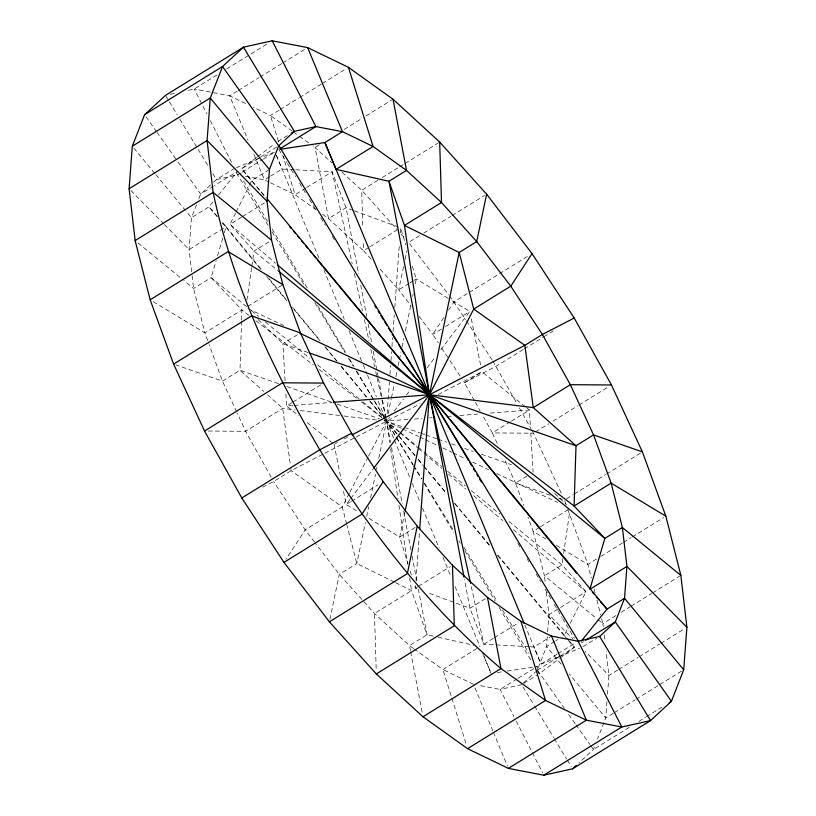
<?xml version="1.0" encoding="UTF-8"?>
<svg xmlns="http://www.w3.org/2000/svg" width="816" height="816" viewBox="0 0 816 816"><rect width="100%" height="100%" fill="white"/><g stroke="black" fill="none" stroke-linecap="round" stroke-linejoin="round"><path stroke-width="0.61" stroke-dasharray="4.08 3.06" d="M241.556 321.28L239.996 370.26L263.721 391.445M241.597 320.025L241.913 309.978L211.16 277.624L216.148 260.641M386.743 418.73L389.701 442.578M387.1 413.671L389.395 382.061M389.946 374.483L390.589 365.629M390.956 360.57L391.588 351.727M391.955 346.667L392.598 337.814M393.057 331.5L394.25 315.058M394.801 307.479L399.381 244.259M400.197 232.886L400.564 227.827L405.807 244.871M415.619 585.643L415.436 588.173L418.985 589.478M415.987 580.584L419.557 531.277M547.281 636.704L546.547 646.517L537.336 670.15L564.295 708.278M547.648 631.798L548.933 614.632L546.312 592.049M606.941 701.729L605.727 717.978L597.536 738.99M607.512 694.232L608.909 675.475L606.115 651.443M246.911 300.043L251.665 267.413M251.848 266.159L254.041 251.104L269.525 241.536M562.867 558.623L561.959 564.896L544.405 575.739L545.282 583.267M563.601 553.605L569.639 512.193M329.888 619.385L339.283 574.393L356.827 563.54L365.364 522.709M403.563 266.72L398.738 289.823L411.121 306.031M405.083 259.417L406.868 250.91M366.649 516.528L368.72 506.624M370.525 497.964L375.442 474.463M376.472 469.506L376.992 467.038M378.797 458.378L387.07 418.781M388.11 413.834L391.211 398.983M391.466 397.749L394.312 384.142M395.862 376.717L396.892 371.77M398.188 365.578L399.218 360.631M399.483 359.397L401.033 351.971M402.064 347.024L403.869 338.365M405.419 330.939L410.856 304.96M412.661 296.3L413.182 293.821M415.242 283.927L416.282 278.97L412.162 265.577M404.889 512.285L399.718 537.03L407.949 563.815M217.566 255.785L222.921 237.599M224.339 232.744L226.124 226.675L222.054 221.952M196.534 204.694L191.474 217.699L189.088 249.574L191.709 272.156M198.839 198.788L200.685 194.065L212.67 182.978M594.354 747.16L593.446 749.496L578.901 762.94M235.63 213.007L230.02 224.267L254.041 251.104L277.695 270.473M236.191 211.874L249.104 185.966M249.665 184.844L251.909 180.336L268.423 170.126M567.263 639.234L564.091 635.664L568.018 627.779M570.262 623.271L585.98 591.733L561.959 564.896L506.777 519.7M349.258 493.405L342.261 506.93L305.225 529.829L286.018 559.246M349.84 492.272L367.904 457.327M368.485 456.205L386.56 421.26L389.609 417.231M443.771 317.577L432.796 334.387L438.294 342.791M448.576 310.213L454.063 301.808L468.139 293.107M394.199 411.182L403.369 399.106M406.419 395.077L410.244 390.038M427.054 367.883L435.458 356.806M440.803 349.758L469.843 311.488L450.554 299.778M349.982 499.484L346.157 504.512L357.938 511.673M350.747 498.474L372.902 469.271M213.007 201.899L209.018 206.856L191.474 217.699L185.793 210.844M218.586 194.953L237.721 171.156L214.435 185.558M213.588 182.131L216.362 179.571L233.906 168.718M523.505 682.941L535.49 671.854M256.693 157.376L241.618 168.749L266.016 198.104M257.703 156.621L274.788 143.728M537.234 670.528L539.203 673.792L559.307 658.624M560.306 657.869L574.382 647.251L567.059 638.449M216.944 74.95L194.208 89.015L188.221 90.341M226.695 68.921L268.933 42.809M237.232 91.127L229.653 95.819L194.208 89.015L206.856 113.842M238.313 90.454L258.896 77.734M259.978 77.071L281.632 63.679M282.724 63.005L305.459 48.94M279.113 110.191L270.453 115.546L253.45 107.324M280.194 109.517L298.605 98.134M299.696 97.461L321.351 84.068M322.432 83.405L346.259 68.666M277.828 141.566L288.15 135.191M213.384 186.211L200.685 194.065L177.358 161.089M276.542 147.155L241.618 168.749L266.495 197.962M241.077 172.819L237.905 174.787L216.362 179.571L212.446 173.094M242.138 172.166L262.242 159.732M263.303 159.079L274.951 151.888L262.048 157.172M319.372 144.758L315.037 147.431L312.967 145.952M344.281 129.356L361.61 118.646M365.945 115.964L391.935 99.899M269.647 176.695L264.486 179.887L245.157 176.174M270.677 176.062L282.03 169.045L294.556 169.728M241.669 217.066L230.02 224.267L275.522 263.16M242.719 216.413L264.945 202.674M305.674 188.139L295.086 194.687L270.157 182.631M306.734 187.486L332.132 171.778L346.076 207.754L358.622 273.931M377.941 180.224L361.702 190.271L362.845 228.052M382.276 177.541L398.524 167.504M399.605 166.831L403.94 164.149M405.022 163.486L438.6 142.729M247.931 306.265L281.795 285.325M368.822 247.452L363.528 250.726L328.532 218.606L322.453 214.251M369.872 246.799L398.453 229.133M419.475 235.702L408.643 242.393L448.678 294.76M423.81 233.019L450.881 216.281M451.962 215.608L484.459 195.524M297.34 334.815L282.887 343.74L285.161 381.847M409.051 283.438L398.738 289.823L378.614 267.485M410.091 282.805L413.182 280.888M414.212 280.255L416.282 278.97L449.483 299.135M469.22 292.434L498.464 274.36M499.555 273.686L528.799 255.612M291.893 402.706L286.6 405.98L298.462 415.528M292.944 402.053L321.524 384.387M441.262 329.154L432.796 334.387L418.863 316.159M445.495 326.533L469.843 311.488M262.64 487.183L273.605 481.511L291.149 470.659L323.697 453.808M525.443 406.837L481.96 371.851L464.416 382.704L474.739 401.258M523.291 349.493L496.21 366.231L464.416 382.704L462.356 379.552M524.372 348.83L542.783 337.447M543.864 336.773L553.615 330.745M350.39 501.901L346.157 504.512L342.944 488.498M351.451 501.248L377.91 484.888M510.347 421.801L492.364 432.919L498.158 445.465M511.408 421.138L529.4 410.02L526.432 407.633M535.643 431.848L548.638 423.82M552.973 421.138L577.881 405.736M578.962 405.062L609.287 386.315M415.201 527.452L399.718 537.03L367.588 517.517M526.922 476.085L515.569 483.103L523.709 505.451M417.547 586.867L415.436 588.173L414.314 584.521M418.608 586.214L450.361 566.579M566.59 498.76L573.087 494.751M574.168 494.078L605.574 474.657M606.655 473.994L641.315 452.564M539.488 527.401L533.144 531.328L544.405 575.739L597.026 618.834M540.549 526.748L570.18 508.429M485.408 598.669L469.924 608.246L427.278 592.538M596.516 559.052L587.857 564.407L555.665 544.945M600.851 556.369L622.506 542.977M623.597 542.303L631.176 537.622M632.257 536.948L663.663 517.528M476.799 648.587L442.925 669.528L414.559 649.23M493.394 638.326L483.868 644.222L469.924 608.246L464.477 579.523M494.455 637.673L518.792 622.628M530.206 646.751L533.97 646.955L551.514 636.113M554.809 641.407L546.547 646.517L561.143 664.132M555.839 640.764L557.899 639.489M615.876 615.58L602.871 623.618L603.32 627.412M621.292 612.235L629.952 606.88M631.033 606.206L651.617 593.487M652.698 592.814L679.779 576.076M517.048 678.953L500.116 689.428L478.36 685.246M518.109 678.3L537.152 666.529L539.203 673.792M556.93 654.299L541.049 664.112L524.974 625.301M557.991 653.647L575.974 642.529M537.336 670.15L559.562 656.411M560.623 655.758L574.382 647.251L568.048 640.121M581.451 642.875L583.573 641.57M523.719 683.369L537.142 675.067M583.124 646.639L596.547 638.347M617.579 670.12L608.909 675.475L585.103 651.321M618.661 669.446L638.153 657.4M639.234 656.727L659.818 644.008M660.899 643.334L684.726 628.606M613.306 713.296L605.727 717.978L569.252 673.924M614.397 712.623L634.97 699.904M636.052 699.23L658.798 685.175M659.879 684.502L681.544 671.109M629.187 727.403L593.446 749.496L590.529 745.375M638.938 721.375L645.436 717.356M646.517 716.693L661.684 707.309M307.357 422.678L334.04 444.149L337.406 442.405M344.148 438.916L348.636 436.591M324.819 453.227L355.123 437.529M356.255 436.948L420.23 403.818M438.182 394.526L481.96 371.851M236.252 167.759L260.875 157.661M557.471 657.38L541.049 664.112L533.97 646.955M558.644 656.9L579.748 648.241M170.269 94.33L176.246 93.004M521.659 684.644L500.116 689.428L513.917 716.509M497.301 672.537L502.289 671.782M507.266 671.038L537.152 666.529M292.924 405.481L286.6 405.98L285.845 393.281M294.188 405.389L332.112 402.4M408.041 419.567L384.05 420.944M414.365 419.067L421.954 418.475M429.532 417.874L432.062 417.68M447.229 416.486L452.288 416.089M459.877 415.487L477.574 414.1M490.212 413.1L529.4 410.02L530.461 427.798M208.284 431.042L245.657 431.297L282.703 408.388L295.208 409.938M561.214 493.18L533.48 433.194L492.364 432.919L482.644 415.456M295.81 169.799L332.132 171.778L352.165 263.629M528.952 646.69L483.868 644.222L470.873 584.644M300.217 410.56L342.761 415.834M344.015 415.987L376.543 420.016M433.194 636.143L427.033 634.756L409.489 645.609L410.438 650.607M438.11 637.245L473.81 645.252M308.111 352.522L282.887 343.74L257.57 319.036M278.44 383.632L239.996 370.26L222.452 381.103L175.981 364.936M286.844 386.56L332.5 402.451M337.304 404.124L379.348 418.751M384.152 420.424L403.369 427.115M404.573 427.533L420.189 432.959M421.393 433.378L424.993 434.632M426.197 435.05L437.009 438.814M438.212 439.232L446.617 442.16M451.421 443.833L457.429 445.924M464.641 448.433L473.045 451.36M481.46 454.277L511.489 464.732M550.117 495.128L515.569 483.103L504.492 459.153M558.46 498.025L564.417 500.106L565.723 503.676M353.185 210.375L346.076 207.754L328.532 218.606L315.037 147.431L331.837 162.853M354.368 210.814L398.198 226.95M248.115 308.662L283.693 325.553M401.472 428.339L386.56 421.26L385.254 419.077M402.625 428.89L418.69 436.509M419.842 437.06L424.432 439.232M425.575 439.783L437.05 445.23M442.792 447.953L451.972 452.309M453.125 452.86L464.6 458.306M472.627 462.121L488.702 469.751M496.73 473.566L557.563 502.432M245.514 103.489L229.653 95.819L248.033 140.189M269.025 182.08L264.486 179.887L253.358 153.031M473.525 684.328L442.925 669.528L451.513 697.109M394.434 582.134L356.827 563.54L347.014 525.392M395.576 582.695L411.529 590.58L427.033 634.756L418.037 587.316M153.388 301.757L204.877 332.877L208.733 343.465M546.016 539.111L533.144 531.328L527.993 517.211M292.22 131.121L270.453 115.546L279.031 143.126M293.26 131.855L298.442 135.568M299.482 136.313L308.815 142.984M316.373 209.906L295.086 194.687L283.142 156.315M413.539 648.506L409.489 645.609L374.493 613.479L362.753 600.454M248.951 315.394L241.913 309.978L204.877 332.877L193.606 288.466L191.862 273.411M255.979 320.8L313.232 364.844M319.26 369.485L357.428 398.851M361.447 401.941L381.531 417.394M246.626 306.673L211.16 277.624L193.606 288.466L183.865 280.49M251.552 310.702L258.458 316.353M265.353 322.004L309.692 358.316M317.577 364.772L358.969 398.667M362.906 401.89L381.633 417.221M399.361 431.746L386.56 421.26L386.009 418.771M400.35 432.551L417.098 446.27M418.088 447.076L423.014 451.115M424.004 451.921L441.742 466.446M447.647 471.291L465.385 485.816M471.301 490.651L499.871 514.06M138.067 242.984L182.886 279.694M598.006 619.63L602.871 623.618L600.994 616.223M399.136 432.021L386.56 421.26L395.882 436.448M400.105 432.847L417.537 447.739M418.506 448.565L423.341 452.707M424.31 453.533L441.731 468.425M448.514 474.218L465.936 489.121M473.678 495.74L502.727 520.567M513.376 529.666L585.98 591.733L548.933 614.632L572.75 638.795M267.515 394.832L282.703 408.388L290.476 465.681M342.098 172.278L361.702 190.271L396.902 229.367M554.809 493.435L566.569 504.9M130.876 190.526L163.506 223.625M164.383 224.522L189.088 249.574L226.124 226.675L261.773 269.912M401.095 234.019L405.287 238.67M371.076 259.1L363.528 250.726L363.222 240.649M361.916 599.525L339.283 574.393L315.282 542.997M217.158 216.291L209.018 206.856L217.127 216.638M397.127 433.979L386.56 421.26L397.096 433.99M415.018 455.501L397.943 434.959L414.926 455.522M418.261 459.408L423.147 465.283M423.953 466.262L446.719 493.649M454.859 503.441L489.814 545.506M497.944 555.288L566.253 637.469M221.983 222.513L261.712 270.484M266.577 276.359L286.844 300.839M294.137 309.652L320.076 340.976M324.941 346.851L337.1 361.539M341.159 366.435L368.72 399.718M369.536 400.697L384.938 419.302L369.536 400.625M418.169 459.439L423.035 465.314M423.851 466.293L446.546 493.711M454.655 503.492L489.508 545.598M497.617 555.38L564.091 635.664M133.916 148.186L154.989 173.645M155.805 174.624L184.987 209.865M269.066 278.766L286.895 300.38M292.567 307.265L320.117 340.67M325.788 347.555L337.13 361.315M341.18 366.221L368.73 399.636M449.443 295.769L465.814 319.76M314.507 541.977L305.225 529.829L273.605 481.511M146.033 116.77L156.233 131.203M156.958 132.233L176.633 160.058M568.67 714.459L575.229 723.741M575.963 724.771L589.805 744.345M466.497 320.821L492.068 359.897M492.762 360.958L516.987 403.553M441.731 348.044L449.29 359.591M449.983 360.641L461.662 378.502M278.848 149.471L286.844 162.496M287.507 163.577L295.504 176.603M299.503 183.121L306.163 193.973M309.499 199.4L316.159 210.253M320.831 217.841L325.492 225.44M332.153 236.293L334.825 240.638M396.556 437.539L413.212 464.671M413.875 465.752L421.872 478.778M424.534 483.113L453.196 529.788M463.855 547.148L497.168 601.412M502.503 610.093L529.156 653.504M236.538 173.074L268.117 225.328M272.065 231.856L304.307 285.192M314.833 302.614L345.107 352.685M348.391 358.122L353.002 365.741M356.286 371.188L373.391 399.483M374.054 400.574L384.581 417.996M385.244 419.077L395.77 436.499M396.423 437.59L412.876 464.794M413.528 465.885L421.423 478.951M424.055 483.307L453.665 532.287M458.929 540.998L460.244 543.17M464.855 550.79L495.118 600.862M499.066 607.39L531.308 660.736M166.127 96.472L168.739 100.786M169.391 101.867L177.215 114.821M179.826 119.136L197.441 148.277M198.094 149.348L207.876 165.536M522.964 686.797L534.052 705.146M534.704 706.228L553.625 737.521M554.278 738.602L566.671 759.104M567.324 760.186L571.241 766.663M517.834 543.272L520.435 547.638M526.932 558.562L529.533 562.928M536.03 573.852L540.58 581.492M545.129 589.142L550.984 598.975M554.227 604.432L562.03 617.539M562.683 618.63L574.382 638.285M243.576 180.989L268.27 222.493M272.167 229.041L308.56 290.2M317.659 305.49L345.607 352.451M349.513 359.009L354.062 366.649M356.663 371.025L384.601 417.986M519.425 407.949L531.032 428.798M531.644 429.899L533.48 433.194M475.351 402.349L480.206 411.08M271.177 477.146L245.657 431.297L237.221 413.039M210.304 120.615L232.152 163.496M516.212 721.028L531.736 751.495M532.318 752.627L542.66 772.946M236.691 411.907L222.452 381.103L209.161 344.648M482.868 653.636L491.079 673.475L482.807 653.534M276.41 155.417L319.464 259.366M323.84 269.923L344.26 319.199M349.126 330.929L362.732 363.773M363.161 364.793L367.057 374.207M367.547 375.38L376.349 396.627M378.267 401.258L393.853 438.865M394.332 440.028L409.907 477.605M412.325 483.429L420.128 502.248M422.525 508.072L439.1 548.026M442.996 557.42L450.779 576.198M455.104 586.663L479.971 646.629M474.983 687.827L492.884 731.034M493.374 732.197L507.399 766.061M276.369 155.315L282.03 169.045M567.895 509.633L587.857 564.407L591.294 577.973M451.891 698.302L466.446 745.069M410.193 571.129L411.315 574.78M346.698 524.158L342.261 506.93L291.149 470.659L290.649 466.925M594.109 589.081L595.048 592.783M596.924 600.178L600.688 614.989M354.338 273.554L362.457 310.794M364.354 319.484L368.954 340.578M370.852 349.268L374.646 366.649M375.727 371.606L376.808 376.574M377.074 377.818L381.684 398.922M381.949 400.156L385.744 417.537M471.322 318.872L480.726 365.69M334.04 444.149L341.21 479.879M360.754 285.161L366.67 316.384M368.087 323.87L371.637 342.598M373.3 351.339L377.084 371.321M377.318 372.565L378.267 377.563M378.502 378.808L382.296 398.779M382.531 400.034L385.846 417.517M386.08 418.761L390.578 442.486M391.527 447.474L402.176 503.666M403.604 511.153L410.938 549.862M412.121 556.104L416.854 581.074M410.672 651.851L422.504 714.275M390.629 448.851L398.024 499.025M398.953 505.298L407.643 564.244M409.683 578.044L411.529 590.58L374.493 613.479L376.247 671.425M604.197 635.001L604.942 641.325M530.767 432.878L533.113 472.26"/><path stroke-width="1.22" d="M419.74 528.758L429.44 394.74L404.471 225.42L388.967 181.244L336.029 169.371L324.921 142.525L280.092 149.287M129.112 188.731L132.294 146.227L144.575 114.709L165.475 95.39L243.454 47.185L272.187 40.8L307.632 47.603L348.432 67.33L393.016 99.226L439.681 142.055L486.622 194.188L532.042 253.603L574.199 318.026L611.459 384.979L642.396 451.891L665.836 516.191L680.86 575.413L686.888 627.269L683.706 669.773L671.425 701.291L650.525 720.61L572.546 768.815L543.813 775.2L508.368 768.397L467.568 748.67L422.984 716.774L376.319 673.945L329.378 621.812L283.958 562.397L241.801 497.974L204.541 431.021L173.604 364.109L150.164 299.809L135.14 240.587L129.112 188.731L207.091 140.525L210.273 98.022L222.554 66.504L243.454 47.185L294.341 131.356L315.884 126.572L342.475 131.672L373.075 146.472L406.511 170.391L441.507 202.521L476.717 241.607L510.775 286.171L542.395 334.489L570.343 384.703L593.548 434.897L611.123 483.123L622.394 527.534L626.912 566.426L624.526 598.301L615.315 621.935L599.638 636.429L578.095 641.213L551.514 636.113L520.914 621.313L487.468 597.394L452.472 565.274L417.262 526.177L383.204 481.613L351.584 433.296L323.636 383.081L300.431 332.897L282.856 284.672L271.595 240.261L267.067 201.368L269.453 169.483L278.664 145.85L294.341 131.356L291.241 133.273M405.144 511.04L459.173 252.46L476.717 241.607L486.622 194.188M417.262 526.177L407.357 573.607L329.378 621.812M383.204 481.613L361.937 514.192L283.958 562.397M532.042 253.603L510.775 286.171L473.739 309.07L429.44 394.74L373.667 468.262M581.471 640.876L606.982 609.144L624.526 598.301L683.706 669.773M572.546 768.815L576.178 765.459M144.575 114.709L222.554 66.504L278.664 145.85M132.294 146.227L210.273 98.022L269.453 169.483M279.908 148.818L315.884 126.572L272.187 40.8M135.14 240.587L213.129 192.382L207.091 140.525L267.067 201.368M336.029 169.371L373.075 146.472L348.432 67.33M150.164 299.809L228.143 251.593L282.856 284.672M173.604 364.109L251.583 315.894L300.431 332.897M204.541 431.021L282.52 382.806L323.636 383.081M241.801 497.974L319.79 449.769L351.584 433.296M376.319 673.945L454.298 625.729L452.472 565.274M422.984 716.774L500.963 668.569L545.547 700.454L586.347 720.181L621.792 726.985L650.525 720.61L599.638 636.429M585.684 640.264L615.315 621.935L671.425 701.291L669.263 702.627M467.568 748.67L545.547 700.454L520.914 621.313M508.368 768.397L586.347 720.181L551.514 636.113M543.813 775.2L621.792 726.985L578.095 641.213M574.199 318.026L542.395 334.489L524.851 345.341L352.002 434.846M333.367 402.298L429.44 394.74L533.297 407.612L576.004 445.74L574.087 506.022L604.84 538.376L589.876 589.325L626.912 566.426L686.888 627.269M611.459 384.979L570.343 384.703L533.297 407.612L524.851 345.341L473.739 309.07L459.173 252.46L404.471 225.42L441.507 202.521L439.681 142.055M642.396 451.891L593.548 434.897L576.004 445.74L309.315 352.94M299.758 333.173L429.44 394.74L574.087 506.022L611.123 483.123L665.836 516.191M271.595 240.261L213.129 192.382C232.387 283.958 272.564 369.495 319.79 449.769C369.821 530.482 428.278 606.88 500.963 668.569L487.468 597.394M680.86 575.413L622.394 527.534L604.84 538.376L278.684 271.279M277.46 264.812L429.44 394.74L576.912 573.597M592.324 592.151L593.946 594.048M596.394 596.873L598.842 599.709M600.464 601.596L606.982 609.144L267.311 198.941M289.588 226.471L291.22 228.429M293.658 231.367L295.28 233.315M297.728 236.252L299.35 238.211M301.787 241.148L303.419 243.107M305.857 246.034L307.479 247.993M309.917 250.93L311.549 252.889M313.171 254.847L315.608 257.774M317.24 259.733L429.44 394.74L468.445 460.265M374.799 305.755L376.135 307.918M378.134 311.182L379.471 313.344M380.797 315.517L383.469 319.862M384.795 322.034L386.794 325.288M388.793 328.542L390.793 331.796M392.129 333.968L397.463 342.649M398.789 344.821L404.787 354.583M406.123 356.755L429.44 394.74L470.597 583.399M278.766 145.472L578.809 641.835M469.741 462.458L471.689 465.732M473.637 469.006L474.943 471.189M476.891 474.463L478.186 476.656M479.492 478.839L481.44 482.113M307.632 47.603L342.475 131.672L324.921 142.525L524.239 623.495M393.016 99.226L406.511 170.391L388.967 181.244L464.008 577.034"/></g></svg>
